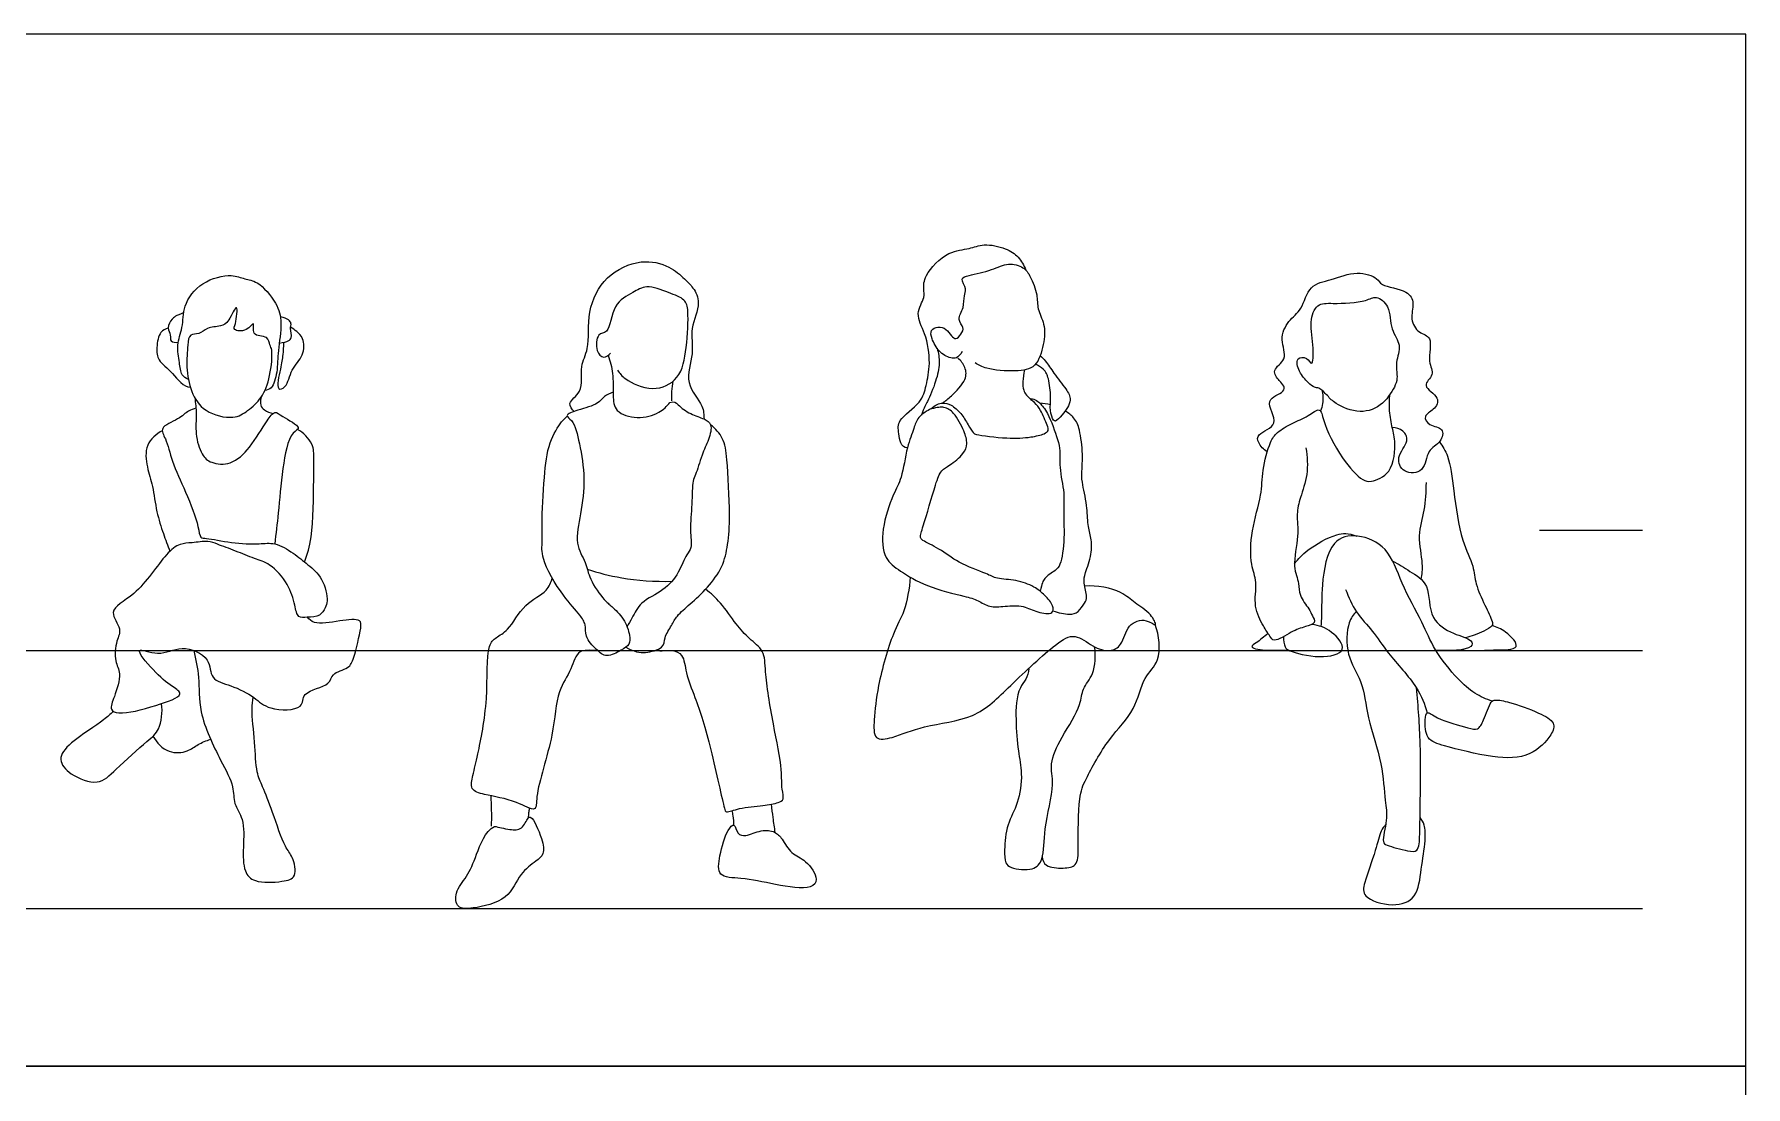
# Model space of a CAD drawing. Header units: millimetres. Extents: x 11.2 to 50.9, y -0.3 to 14.1.
# Drawn here: x 21.341 to 23.87, y 5.799 to 7.354 of the extents above; entities that cross this region are included whole.
import ezdxf

# ---------------------------------------------------------------- set-up
doc = ezdxf.new("R2010")
doc.units = ezdxf.units.MM
for name, color, linetype, true_color in [('AG-DIAGRAM', 7, 'Continuous', 0xfecc66), ('AG-GUIDE', 7, 'Continuous', 0xcccccc), ('AG-PEOPLE', 7, 'Continuous', 0x66ccff), ('X-VPRT', 6, 'Continuous', 0xff00ff)]:
    doc.layers.add(name, color=color, linetype=linetype, true_color=true_color)

msp = doc.modelspace()

# ---------------------------------------------------------------- linework, layer by layer
at = {"layer": 'AG-DIAGRAM'}
msp.add_line((18.0044, 6.0628), (23.7176, 6.0628), dxfattribs=at)
at = {"layer": 'AG-GUIDE'}
for p, q in [((23.5652, 6.6216), (23.7176, 6.6216)), ((18.0044, 6.4438), (23.7176, 6.4438))]:
    msp.add_line(p, q, dxfattribs=at)
at = {"layer": 'AG-PEOPLE'}
msp.add_line((22.2071, 6.4438), (22.2237, 6.4438), dxfattribs=at)
for points, knots in [([(22.6313, 6.7433), (22.6212, 6.7432), (22.6181, 6.7659), (22.6159, 6.785), (22.6525, 6.809), (22.659, 6.8354), (22.6659, 6.8681), (22.6595, 6.9118), (22.6414, 6.9401), (22.6575, 6.9648), (22.6547, 6.9777), (22.6558, 6.9998), (22.6908, 7.0348), (22.7223, 7.036), (22.744, 7.0455), (22.7767, 7.0386), (22.7957, 7.0259), (22.8036, 7.0126), (22.806, 7.0057)], [1.782789, 1.782789, 1.782789, 1.782789, 2.060817, 2.315756, 2.67512, 2.972307, 3.302669, 3.684779, 4.007116, 4.295521, 4.496897, 4.755719, 5.14877, 5.467429, 5.742536, 6.066651, 6.341212, 6.610371, 6.610371, 6.610371, 6.610371]), ([(22.1386, 6.7967), (22.1356, 6.8), (22.1267, 6.8102), (22.1536, 6.8251), (22.1462, 6.8648), (22.1624, 6.8893), (22.1567, 6.9457), (22.183, 6.9982), (22.2362, 7.0232), (22.2793, 7.013), (22.3015, 6.993), (22.315, 6.9799), (22.3273, 6.9562), (22.3084, 6.919), (22.3174, 6.8822), (22.2996, 6.8388), (22.3309, 6.806), (22.3302, 6.792), (22.3306, 6.7857)], [0, 0, 0, 0, 0.208964, 0.483903, 0.828492, 1.132685, 1.552717, 1.984185, 2.408001, 2.778884, 3.084946, 3.332125, 3.609684, 3.965275, 4.31599, 4.690234, 5.051446, 5.302056, 5.302056, 5.302056, 5.302056]), ([(22.7122, 6.8854), (22.7064, 6.8748), (22.6939, 6.8743), (22.6772, 6.8844), (22.6669, 6.9032), (22.6645, 6.9173), (22.6765, 6.9228), (22.6891, 6.9192), (22.6957, 6.9088), (22.703, 6.902), (22.7109, 6.9112), (22.7158, 6.921), (22.7035, 6.9329), (22.7159, 6.9499), (22.7137, 6.9678), (22.72, 6.9772), (22.7079, 6.994), (22.724, 6.9982), (22.7565, 7.005), (22.7791, 7.0171), (22.8035, 7.0108), (22.8133, 6.9961), (22.8243, 6.9692), (22.8222, 6.9482), (22.8352, 6.9256), (22.8332, 6.8961), (22.8226, 6.8603), (22.7908, 6.855), (22.7479, 6.8587), (22.7369, 6.8653), (22.7315, 6.8684)], [0, 0, 0, 0, 0.215962, 0.47128, 0.73908, 0.939604, 1.127512, 1.329969, 1.534138, 1.693956, 1.87657, 2.059026, 2.268802, 2.517291, 2.757711, 2.943432, 3.16855, 3.362561, 3.702188, 3.997286, 4.266797, 4.507225, 4.814139, 5.077507, 5.360641, 5.67661, 6.010288, 6.323814, 6.699849, 6.949326, 6.949326, 6.949326, 6.949326]), ([(21.5686, 6.844), (21.5652, 6.8456), (21.5572, 6.8502), (21.5557, 6.87), (21.5502, 6.8952), (21.5614, 6.921), (21.5601, 6.9538), (21.5865, 6.9898), (21.6317, 7.001), (21.6515, 6.9918), (21.6724, 6.9898), (21.7, 6.957), (21.708, 6.928), (21.7005, 6.8864), (21.7007, 6.8568), (21.6934, 6.83), (21.685, 6.8286), (21.6817, 6.8278)], [0, 0, 0, 0, 0.194852, 0.441687, 0.731925, 1.029259, 1.351526, 1.723758, 2.101817, 2.360694, 2.614112, 2.976504, 3.293519, 3.659086, 3.98245, 4.266098, 4.447669, 4.447669, 4.447669, 4.447669]), ([(22.2026, 6.8579), (22.2061, 6.8531), (22.2135, 6.8432), (22.2551, 6.8239), (22.2968, 6.8439), (22.3052, 6.8906), (22.3083, 6.9433), (22.3034, 6.9634), (22.2777, 6.9721), (22.2456, 6.9852), (22.2253, 6.9716), (22.1945, 6.9567), (22.1916, 6.9109), (22.1718, 6.9135), (22.1699, 6.8857), (22.1818, 6.8737), (22.1899, 6.88), (22.1925, 6.8829)], [0, 0, 0, 0, 0.241246, 0.613203, 0.97344, 1.362997, 1.780735, 2.020946, 2.309778, 2.639423, 2.911113, 3.239187, 3.594201, 3.798021, 4.072576, 4.282582, 4.479504, 4.479504, 4.479504, 4.479504]), ([(23.163, 6.7374), (23.1574, 6.7401), (23.1489, 6.7499), (23.1471, 6.7652), (23.1854, 6.7759), (23.1545, 6.8155), (23.1888, 6.824), (23.1881, 6.8353), (23.1806, 6.8418), (23.1677, 6.8589), (23.1951, 6.8733), (23.1801, 6.9033), (23.1935, 6.9314), (23.2153, 6.9467), (23.2238, 6.9848), (23.2586, 6.9904), (23.2937, 7.0055), (23.3264, 6.995), (23.3305, 6.9814), (23.3708, 6.9772), (23.3812, 6.9566), (23.3731, 6.9331), (23.3857, 6.912), (23.4092, 6.9078), (23.398, 6.87), (23.4123, 6.8515), (23.3881, 6.8339), (23.4205, 6.8185), (23.4099, 6.7984), (23.3922, 6.791), (23.4021, 6.7742), (23.4253, 6.774), (23.4202, 6.7493), (23.3978, 6.7409), (23.3971, 6.706), (23.3629, 6.7043), (23.3521, 6.7299), (23.3737, 6.7524), (23.3645, 6.7697), (23.3531, 6.7731), (23.3476, 6.7732)], [0, 0, 0, 0, 0.263034, 0.47305, 0.795839, 1.143606, 1.446334, 1.617787, 1.815144, 2.061781, 2.349655, 2.675185, 3.002459, 3.317296, 3.674363, 4.020012, 4.404751, 4.739036, 4.952883, 5.322844, 5.595121, 5.890578, 6.176804, 6.437049, 6.789246, 7.06441, 7.326657, 7.630151, 7.885701, 8.131118, 8.357281, 8.623006, 8.877295, 9.166298, 9.493398, 9.799053, 10.083059, 10.404056, 10.644281, 10.893323, 10.893323, 10.893323, 10.893323]), ([(23.2283, 6.868), (23.2267, 6.8678), (23.2219, 6.8777), (23.2041, 6.8771), (23.2093, 6.854), (23.2227, 6.8399), (23.2324, 6.8313), (23.2399, 6.8327), (23.2527, 6.8194), (23.2635, 6.8071), (23.3009, 6.7917), (23.335, 6.8055), (23.3531, 6.8353), (23.3556, 6.8483), (23.3516, 6.8699), (23.3627, 6.8955), (23.3435, 6.9176), (23.3457, 6.952), (23.3238, 6.9692), (23.3082, 6.9579), (23.2606, 6.9557), (23.2354, 6.9577), (23.2244, 6.9268), (23.2322, 6.8945), (23.2306, 6.8684), (23.2283, 6.868)], [0, 0, 0, 0, 0.196543, 0.410273, 0.672598, 0.954581, 1.163532, 1.318846, 1.568598, 1.82502, 2.199011, 2.563696, 2.91401, 3.133657, 3.413363, 3.722391, 4.036934, 4.390393, 4.673785, 4.926795, 5.350033, 5.642796, 5.956843, 6.338127, 6.627205, 6.627205, 6.627205, 6.627205]), ([(21.5618, 6.9428), (21.5499, 6.9381), (21.5439, 6.9339), (21.5365, 6.9202), (21.5433, 6.9104), (21.5405, 6.8991), (21.5501, 6.8984), (21.5536, 6.899)], [0, 0, 0, 0, 0.222522, 0.47557, 0.700507, 0.902836, 1.123649, 1.123649, 1.123649, 1.123649]), ([(21.6562, 6.7981), (21.6497, 6.7932), (21.635, 6.7842), (21.5911, 6.7946), (21.5715, 6.8257), (21.5649, 6.8618), (21.5676, 6.893), (21.5693, 6.9125), (21.5854, 6.9096), (21.5959, 6.9217), (21.617, 6.9219), (21.6285, 6.9287), (21.643, 6.9632), (21.6391, 6.9255), (21.6335, 6.9166), (21.6548, 6.9133), (21.6684, 6.9341), (21.66, 6.9062), (21.6872, 6.9099), (21.6885, 6.8942), (21.6937, 6.8874), (21.69, 6.8478), (21.6786, 6.8171), (21.6633, 6.8034), (21.6562, 6.7981)], [0, 0, 0, 0, 0.280986, 0.646375, 0.985822, 1.332092, 1.659157, 1.88291, 2.08222, 2.304298, 2.555695, 2.779608, 3.04358, 3.320366, 3.489202, 3.723844, 3.938497, 4.153063, 4.405172, 4.603161, 4.7676, 5.118036, 5.455278, 5.757063, 5.757063, 5.757063, 5.757063]), ([(21.703, 6.8978), (21.7158, 6.8997), (21.7236, 6.9046), (21.7179, 6.9195), (21.7223, 6.9268), (21.716, 6.934), (21.7047, 6.9364)], [0, 0, 0, 0, 0.273738, 0.581001, 0.809967, 1.091616, 1.091616, 1.091616, 1.091616]), ([(21.5389, 6.9199), (21.5349, 6.9186), (21.5254, 6.9153), (21.5211, 6.8909), (21.5229, 6.8707), (21.5458, 6.8559), (21.5611, 6.8323), (21.5715, 6.8327)], [0, 0, 0, 0, 0.224867, 0.526555, 0.79983, 1.134031, 1.481347, 1.481347, 1.481347, 1.481347]), ([(21.7092, 6.8977), (21.7091, 6.8921), (21.7084, 6.8799), (21.7054, 6.8616), (21.6967, 6.826), (21.7154, 6.8328), (21.7194, 6.8601), (21.7402, 6.8779), (21.7398, 6.9052), (21.7289, 6.9146), (21.723, 6.9195), (21.7197, 6.9214)], [0, 0, 0, 0, 0.235682, 0.502392, 0.809502, 0.986993, 1.282151, 1.579972, 1.859624, 2.069594, 2.261376, 2.261376, 2.261376, 2.261376]), ([(22.189, 6.8797), (22.192, 6.871), (22.1971, 6.8533), (22.1956, 6.8214), (22.1982, 6.7948), (22.2325, 6.7846), (22.2648, 6.7935), (22.2757, 6.8044), (22.2802, 6.8101)], [0, 0, 0, 0, 0.300417, 0.624942, 0.901522, 1.221836, 1.55004, 1.817517, 1.817517, 1.817517, 1.817517]), ([(22.675, 6.8901), (22.6771, 6.883), (22.6797, 6.8677), (22.6738, 6.8416), (22.6611, 6.811), (22.6558, 6.8034), (22.6519, 6.7915)], [0, 0, 0, 0, 0.281504, 0.595425, 0.934316, 1.171914, 1.171914, 1.171914, 1.171914]), ([(22.6828, 6.8092), (22.6876, 6.8124), (22.6963, 6.8191), (22.7192, 6.8428), (22.7177, 6.862), (22.7102, 6.872), (22.7056, 6.8756)], [0, 0, 0, 0, 0.234701, 0.548922, 0.785043, 1.019967, 1.019967, 1.019967, 1.019967]), ([(22.8041, 6.8579), (22.8026, 6.8524), (22.8016, 6.8409), (22.8013, 6.8277), (22.8087, 6.8183), (22.8131, 6.815)], [0, 0, 0, 0, 0.2337329, 0.436725, 0.6657992, 0.6657992, 0.6657992, 0.6657992]), ([(22.8274, 6.879), (22.8298, 6.8771), (22.8379, 6.8688), (22.8469, 6.8532), (22.8655, 6.8307), (22.8755, 6.8137), (22.8612, 6.7919), (22.8523, 6.7834), (22.8499, 6.7827), (22.8487, 6.7824), (22.8461, 6.7837), (22.841, 6.7998), (22.8441, 6.8174), (22.84, 6.8455), (22.8356, 6.858), (22.824, 6.8643), (22.8205, 6.8668)], [1.710033, 1.710033, 1.710033, 1.710033, 1.844156, 2.109721, 2.414194, 2.650868, 2.93085, 3.138324, 3.138324, 3.138324, 3.237925, 3.456743, 3.705584, 4.000564, 4.22715, 4.374936, 4.374936, 4.374936, 4.374936]), ([(22.2832, 6.8125), (22.2829, 6.8171), (22.2827, 6.8263), (22.2841, 6.8366), (22.2852, 6.8416)], [0, 0, 0, 0, 0.2126386, 0.4377046, 0.4377046, 0.4377046, 0.4377046]), ([(21.5781, 6.8169), (21.5791, 6.809), (21.5812, 6.7929), (21.578, 6.7639), (21.5872, 6.7331), (21.602, 6.7193), (21.6334, 6.7173), (21.6605, 6.7429), (21.6833, 6.7811), (21.6963, 6.7991), (21.707, 6.7888), (21.7388, 6.7729), (21.7171, 6.7654), (21.7068, 6.7097), (21.7018, 6.6475), (21.698, 6.6164), (21.6963, 6.6011)], [0, 0, 0, 0, 0.279256, 0.590274, 0.909038, 1.1567, 1.456364, 1.802326, 2.194199, 2.42996, 2.636221, 2.939448, 3.132993, 3.554829, 4.02023, 4.408928, 4.408928, 4.408928, 4.408928]), ([(21.6772, 6.8196), (21.6751, 6.8155), (21.6739, 6.8054), (21.6807, 6.7985), (21.6892, 6.7944), (21.6937, 6.7938)], [0, 0, 0, 0, 0.211175, 0.3828203, 0.5949025, 0.5949025, 0.5949025, 0.5949025]), ([(22.1962, 6.8253), (22.1918, 6.8237), (22.1824, 6.8198), (22.1739, 6.8067), (22.1462, 6.7996), (22.1231, 6.7913), (22.1387, 6.7832), (22.1474, 6.7471), (22.1557, 6.6976), (22.1491, 6.6468), (22.1387, 6.6022), (22.1567, 6.5742), (22.1605, 6.5489), (22.1826, 6.5184), (22.1941, 6.509), (22.213, 6.4913), (22.2215, 6.4672), (22.2215, 6.4519), (22.208, 6.4442), (22.1865, 6.432), (22.1714, 6.4452), (22.1536, 6.4636), (22.1567, 6.4822), (22.1465, 6.4975), (22.1212, 6.5243), (22.0891, 6.5779), (22.092, 6.6051), (22.0904, 6.6319), (22.0944, 6.7004), (22.0994, 6.7489), (22.1184, 6.7808), (22.1257, 6.7873), (22.1286, 6.7897)], [0, 0, 0, 0, 0.215438, 0.433771, 0.749633, 0.991126, 1.170654, 1.514366, 1.927035, 2.340903, 2.720244, 3.035122, 3.328995, 3.67119, 3.897086, 4.182942, 4.473554, 4.680616, 4.8997, 5.170317, 5.41304, 5.697311, 5.931593, 6.163047, 6.516534, 6.96688, 7.255055, 7.547477, 8.021012, 8.434822, 8.773987, 8.954707, 8.954707, 8.954707, 8.954707]), ([(22.2802, 6.8101), (22.2868, 6.8128), (22.2926, 6.8051), (22.3105, 6.7924), (22.3304, 6.7867), (22.3438, 6.7782), (22.3375, 6.7536), (22.3271, 6.7337), (22.3189, 6.7031), (22.3128, 6.6943), (22.3135, 6.658), (22.3089, 6.6234), (22.3138, 6.595), (22.3038, 6.5854), (22.2934, 6.5574), (22.2719, 6.5315), (22.2363, 6.5167), (22.2261, 6.4945), (22.2191, 6.4832), (22.2168, 6.479)], [0, 0, 0, 0, 0.184822, 0.466203, 0.73734, 0.94966, 1.2242, 1.520767, 1.84273, 2.03468, 2.377785, 2.743236, 3.04209, 3.248883, 3.563653, 3.908524, 4.266184, 4.569523, 4.742396, 4.742396, 4.742396, 4.742396]), ([(22.6659, 6.8006), (22.6729, 6.8067), (22.6833, 6.8109), (22.6964, 6.8069), (22.711, 6.7943), (22.7202, 6.778), (22.7283, 6.7649), (22.7336, 6.7622), (22.7802, 6.756), (22.8115, 6.7582), (22.8329, 6.7627), (22.8404, 6.7684), (22.8376, 6.7771), (22.8283, 6.7992), (22.821, 6.8089), (22.8091, 6.8174), (22.8214, 6.8139), (22.8274, 6.8088), (22.84, 6.7943), (22.8533, 6.7554), (22.8572, 6.7389), (22.8549, 6.7137), (22.864, 6.6762), (22.8611, 6.6522), (22.8641, 6.6111), (22.8586, 6.5708), (22.8502, 6.5618), (22.8321, 6.551), (22.8301, 6.5428), (22.8272, 6.5313)], [0, 0, 0, 0, 0.215711, 0.428412, 0.680095, 0.94042, 1.158769, 1.295277, 1.685939, 2.033521, 2.298223, 2.455568, 2.618998, 2.904379, 3.126294, 3.296409, 3.453762, 3.624226, 3.876976, 4.250622, 4.492679, 4.780707, 5.139849, 5.427856, 5.807499, 6.172509, 6.372746, 6.629204, 6.839459, 6.839459, 6.839459, 6.839459]), ([(23.2199, 6.7431), (23.2222, 6.7302), (23.2239, 6.7038), (23.2117, 6.6702), (23.2054, 6.6446), (23.2106, 6.6127), (23.1989, 6.5687), (23.211, 6.5436), (23.2089, 6.5249), (23.2249, 6.5056), (23.2292, 6.4959), (23.2357, 6.4832), (23.2174, 6.4787), (23.1994, 6.4725), (23.1732, 6.4546), (23.1661, 6.4658), (23.1566, 6.4807), (23.1416, 6.5087), (23.1491, 6.5451), (23.1373, 6.571), (23.1386, 6.6216), (23.1553, 6.6727), (23.1549, 6.7087), (23.1661, 6.7514), (23.1769, 6.7665), (23.2002, 6.78), (23.2221, 6.7886), (23.2423, 6.8048), (23.2454, 6.7792), (23.2708, 6.7279), (23.3023, 6.6947), (23.3168, 6.6922), (23.3495, 6.7047), (23.3535, 6.7536), (23.3466, 6.7746), (23.3428, 6.801), (23.3434, 6.8149), (23.3442, 6.8218)], [0, 0, 0, 0, 0.384594, 0.748204, 1.056844, 1.404251, 1.813893, 2.127043, 2.386135, 2.682146, 2.893199, 3.088886, 3.320241, 3.610769, 3.931934, 4.117463, 4.376816, 4.718722, 5.081683, 5.402568, 5.833943, 6.283396, 6.658354, 7.05592, 7.317569, 7.626432, 7.940833, 8.203063, 8.454986, 8.935958, 9.342469, 9.562457, 9.896321, 10.306467, 10.60289, 10.911732, 11.193044, 11.193044, 11.193044, 11.193044]), ([(23.2435, 6.8283), (23.2454, 6.8224), (23.2457, 6.8109), (23.2431, 6.8007), (23.2417, 6.7976)], [0, 0, 0, 0, 0.2633855, 0.4263906, 0.4263906, 0.4263906, 0.4263906]), ([(21.5798, 6.8015), (21.5761, 6.8005), (21.5677, 6.7982), (21.5546, 6.7846), (21.5244, 6.7737), (21.5368, 6.7552), (21.544, 6.7211), (21.5649, 6.6793), (21.5838, 6.6297), (21.5852, 6.6091), (21.597, 6.61), (21.6333, 6.6019), (21.6725, 6.6005), (21.6965, 6.6041), (21.7243, 6.5878), (21.7453, 6.5703), (21.7681, 6.552), (21.7758, 6.5168), (21.7708, 6.5074), (21.7637, 6.4931), (21.7447, 6.4935), (21.7295, 6.491), (21.7259, 6.5127), (21.7172, 6.5423), (21.6901, 6.5723), (21.6661, 6.5793), (21.6389, 6.5907), (21.6119, 6.6004), (21.5977, 6.6064), (21.5738, 6.6024), (21.5554, 6.6022), (21.5328, 6.5855), (21.4943, 6.5249), (21.4466, 6.5041), (21.4718, 6.4755), (21.4612, 6.4583), (21.4589, 6.4275), (21.4705, 6.4101), (21.46, 6.3763), (21.4513, 6.3561), (21.4685, 6.3479), (21.5178, 6.3611), (21.5659, 6.3777), (21.542, 6.3919), (21.5186, 6.4113), (21.4837, 6.4534), (21.5275, 6.433), (21.5571, 6.454), (21.6029, 6.4342), (21.5994, 6.3998), (21.6328, 6.3927), (21.667, 6.3753), (21.6859, 6.3548), (21.7414, 6.355), (21.7342, 6.3838), (21.7799, 6.3911), (21.7791, 6.4107), (21.8068, 6.417), (21.8135, 6.433), (21.8239, 6.4756), (21.8243, 6.4916), (21.7913, 6.4876), (21.7545, 6.4812), (21.7475, 6.4899), (21.7444, 6.493)], [0, 0, 0, 0, 0.195325, 0.450489, 0.744719, 0.971281, 1.308794, 1.711414, 2.133512, 2.364371, 2.531352, 2.881826, 3.246829, 3.523291, 3.838612, 4.140939, 4.451462, 4.780455, 4.965238, 5.177371, 5.42162, 5.623582, 5.864771, 6.191152, 6.547185, 6.831149, 7.144189, 7.449186, 7.672545, 7.948161, 8.188432, 8.47942, 8.974273, 9.34221, 9.631937, 9.879332, 10.187806, 10.443974, 10.780873, 11.030397, 11.23219, 11.66024, 12.018947, 12.243417, 12.598118, 12.933845, 13.230626, 13.578458, 13.943328, 14.240072, 14.550227, 14.903938, 15.214617, 15.592524, 15.838615, 16.189391, 16.411286, 16.687741, 16.928677, 17.310504, 17.500557, 17.808808, 18.15943, 18.367417, 18.367417, 18.367417, 18.367417]), ([(22.6659, 6.8006), (22.6761, 6.8028), (22.6861, 6.8044), (22.7014, 6.7949), (22.7151, 6.7685), (22.7206, 6.7495), (22.7146, 6.7333), (22.6943, 6.7173), (22.6801, 6.71), (22.6721, 6.6875), (22.6555, 6.6296), (22.6491, 6.611), (22.6543, 6.6053), (22.6804, 6.5937), (22.7055, 6.5724), (22.7473, 6.5582), (22.7634, 6.5489), (22.7919, 6.5487), (22.8184, 6.5387), (22.8342, 6.5259), (22.8469, 6.5112), (22.8473, 6.4962), (22.8217, 6.4999), (22.8032, 6.5107), (22.7755, 6.5096), (22.7526, 6.5064), (22.7352, 6.5187), (22.714, 6.5241), (22.6592, 6.5374), (22.6219, 6.56), (22.5949, 6.5791), (22.5922, 6.6239), (22.6092, 6.6738), (22.6237, 6.6984), (22.6296, 6.7434), (22.6409, 6.7712), (22.6454, 6.7885), (22.661, 6.7984), (22.6659, 6.8006)], [0, 0, 0, 0, 0.199349, 0.435158, 0.747461, 0.997861, 1.2264, 1.514331, 1.734125, 2.008857, 2.462154, 2.70184, 2.837833, 3.13321, 3.476383, 3.849584, 4.096449, 4.395119, 4.699065, 4.958346, 5.208846, 5.387554, 5.647506, 5.921622, 6.21847, 6.490523, 6.740196, 7.007761, 7.436357, 7.820377, 8.131496, 8.50136, 8.914759, 9.224211, 9.605455, 9.918969, 10.158748, 10.426893, 10.426893, 10.426893, 10.426893]), ([(22.8462, 6.5021), (22.8543, 6.4996), (22.8715, 6.4957), (22.8838, 6.4998), (22.8933, 6.5137), (22.8976, 6.523), (22.8906, 6.5438), (22.8939, 6.5589), (22.9043, 6.5859), (22.9032, 6.6098), (22.8968, 6.6299), (22.8976, 6.6579), (22.8887, 6.6921), (22.8888, 6.7089), (22.8909, 6.7341), (22.8863, 6.7694), (22.8798, 6.7863), (22.8691, 6.7945), (22.8643, 6.7974)], [7.442877, 7.442877, 7.442877, 7.442877, 7.68654, 7.894775, 8.117152, 8.295872, 8.548379, 8.773284, 9.073077, 9.348284, 9.602125, 9.90335, 10.235796, 10.465226, 10.747419, 11.083755, 11.337978, 11.512606, 11.512606, 11.512606, 11.512606]), ([(21.53, 6.7684), (21.5211, 6.7636), (21.5034, 6.7487), (21.5069, 6.7138), (21.5167, 6.6865), (21.5209, 6.6484), (21.5315, 6.6167), (21.5378, 6.599), (21.5413, 6.5904)], [0, 0, 0, 0, 0.316666, 0.640353, 0.952671, 1.305489, 1.637969, 1.939619, 1.939619, 1.939619, 1.939619]), ([(21.7404, 6.5743), (21.7444, 6.5866), (21.7528, 6.6098), (21.7538, 6.695), (21.7542, 6.726), (21.7541, 6.7498), (21.7386, 6.7655), (21.7298, 6.7704)], [0, 0, 0, 0, 0.356124, 0.879371, 1.204675, 1.469803, 1.785107, 1.785107, 1.785107, 1.785107]), ([(22.215, 6.4485), (22.228, 6.4419), (22.2418, 6.4387), (22.2727, 6.4469), (22.2711, 6.4632), (22.283, 6.4807), (22.2903, 6.4957), (22.3109, 6.5129), (22.3365, 6.5365), (22.3587, 6.5665), (22.3666, 6.6016), (22.3694, 6.6444), (22.3652, 6.7247), (22.3608, 6.757), (22.3473, 6.7717), (22.3403, 6.777)], [5.168833, 5.168833, 5.168833, 5.168833, 5.436261, 5.694558, 5.927386, 6.197062, 6.436673, 6.735978, 7.087474, 7.444764, 7.788011, 8.181981, 8.710753, 9.046577, 9.348859, 9.348859, 9.348859, 9.348859]), ([(23.4173, 6.7518), (23.422, 6.7452), (23.4323, 6.7304), (23.4386, 6.6782), (23.4482, 6.6073), (23.4685, 6.5696), (23.4699, 6.5416), (23.484, 6.512), (23.4958, 6.4878), (23.4965, 6.4794), (23.482, 6.4718), (23.4706, 6.4668), (23.4603, 6.4637), (23.4557, 6.4627)], [0, 0, 0, 0, 0.302987, 0.744754, 1.271127, 1.665789, 1.981439, 2.337719, 2.652277, 2.808635, 3.04177, 3.281254, 3.469591, 3.469591, 3.469591, 3.469591]), ([(23.3906, 6.5486), (23.3915, 6.5564), (23.3941, 6.5723), (23.3841, 6.614), (23.3968, 6.6507), (23.3977, 6.6782), (23.398, 6.6917)], [0, 0, 0, 0, 0.297853, 0.690054, 1.072308, 1.463299, 1.463299, 1.463299, 1.463299]), ([(23.2031, 6.5719), (23.209, 6.5792), (23.2211, 6.593), (23.2638, 6.6173), (23.2821, 6.6173), (23.2955, 6.6128)], [0, 0, 0, 0, 0.38258, 0.884265, 1.219386, 1.219386, 1.219386, 1.219386]), ([(23.4956, 6.369), (23.4866, 6.3718), (23.4684, 6.3799), (23.4434, 6.4017), (23.4087, 6.4447), (23.3925, 6.486), (23.3603, 6.5419), (23.3436, 6.5966), (23.2974, 6.617), (23.2542, 6.6083), (23.2424, 6.541), (23.2437, 6.4973), (23.2425, 6.4848), (23.2421, 6.4791)], [0, 0, 0, 0, 0.325788, 0.679865, 1.12935, 1.543127, 2.034572, 2.492251, 2.904268, 3.271679, 3.759979, 4.169698, 4.423523, 4.423523, 4.423523, 4.423523]), ([(22.158, 6.5638), (22.1747, 6.5584), (22.2086, 6.5493), (22.2584, 6.5452), (22.2831, 6.546)], [0, 0, 0, 0, 0.4148318, 0.9088084, 0.9088084, 0.9088084, 0.9088084]), ([(22.6352, 6.5523), (22.6342, 6.5355), (22.6278, 6.5003), (22.6083, 6.4694), (22.5865, 6.3915), (22.5823, 6.3452), (22.5803, 6.3099), (22.6124, 6.3148), (22.6564, 6.3348), (22.7325, 6.3407), (22.7822, 6.3914), (22.8466, 6.4515), (22.8785, 6.4709), (22.9043, 6.4487), (22.9295, 6.4408), (22.9497, 6.4512), (22.9549, 6.4828), (22.9828, 6.4927), (23.0022, 6.476), (22.9903, 6.5005), (22.9663, 6.5132), (22.9481, 6.5327), (22.911, 6.5404), (22.893, 6.5388)], [0, 0, 0, 0, 0.40125, 0.748407, 1.24963, 1.652474, 1.939689, 2.210312, 2.610616, 3.090832, 3.568808, 4.101137, 4.417077, 4.725104, 5.009385, 5.255172, 5.56096, 5.847792, 6.063554, 6.288341, 6.590455, 6.879392, 7.294112, 7.294112, 7.294112, 7.294112]), ([(23.3483, 6.5757), (23.3572, 6.5715), (23.3731, 6.5604), (23.4054, 6.5423), (23.3992, 6.4912), (23.4383, 6.4668), (23.4652, 6.4613), (23.4677, 6.4442), (23.4313, 6.4429), (23.4122, 6.4439)], [0, 0, 0, 0, 0.33252, 0.685422, 1.092461, 1.418062, 1.729393, 1.907432, 2.322061, 2.322061, 2.322061, 2.322061]), ([(22.1734, 6.4438), (22.1611, 6.4438), (22.1425, 6.4465), (22.1354, 6.4146), (22.1119, 6.3826), (22.1099, 6.3164), (22.0808, 6.235), (22.0843, 6.2026), (22.0516, 6.2233), (22.0081, 6.2299), (21.9838, 6.2375), (21.9899, 6.2632), (21.9963, 6.2895), (22.0128, 6.3695), (22.0081, 6.4492), (22.0232, 6.4636), (22.0433, 6.4734), (22.0633, 6.5138), (22.0997, 6.5296), (22.1042, 6.5442), (22.1064, 6.5504)], [0, 0, 0, 0, 0.261201, 0.586332, 0.941833, 1.413566, 2.003624, 2.257965, 2.561166, 2.96086, 3.217982, 3.477683, 3.856341, 4.390868, 4.891722, 5.126902, 5.386862, 5.767419, 6.118833, 6.374163, 6.374163, 6.374163, 6.374163]), ([(22.2592, 6.444), (22.2634, 6.4433), (22.2728, 6.4435), (22.2842, 6.4446), (22.3008, 6.4388), (22.3037, 6.4077), (22.3191, 6.372), (22.341, 6.3022), (22.3594, 6.2132), (22.3632, 6.2034), (22.3846, 6.2123), (22.4168, 6.214), (22.4395, 6.2184), (22.4498, 6.2236), (22.4446, 6.2405), (22.4467, 6.2698), (22.4323, 6.3352), (22.4203, 6.41), (22.421, 6.4433), (22.3965, 6.4615), (22.3776, 6.4824), (22.3558, 6.5151), (22.3407, 6.528), (22.3329, 6.5343)], [0.060237, 0.060237, 0.060237, 0.060237, 0.235375, 0.440071, 0.664973, 0.945824, 1.296705, 1.811164, 2.350272, 2.493437, 2.745818, 3.084188, 3.360023, 3.528483, 3.745306, 4.052654, 4.527647, 5.033101, 5.348827, 5.645791, 5.955199, 6.311122, 6.624795, 6.624795, 6.624795, 6.624795]), ([(23.2787, 6.534), (23.2828, 6.5224), (23.2931, 6.4996), (23.3199, 6.4724), (23.3406, 6.439), (23.3865, 6.3907), (23.3952, 6.3646), (23.3994, 6.3517)], [0, 0, 0, 0, 0.372552, 0.743737, 1.133608, 1.62808, 2.020402, 2.020402, 2.020402, 2.020402]), ([(23.2945, 6.5015), (23.2902, 6.4964), (23.2809, 6.4857), (23.2782, 6.4349), (23.3053, 6.3991), (23.3101, 6.343), (23.3337, 6.2786), (23.3363, 6.2227), (23.3416, 6.1953), (23.3315, 6.1607), (23.3401, 6.1553), (23.3697, 6.1477), (23.3873, 6.1453), (23.3884, 6.176), (23.3891, 6.2242), (23.3901, 6.3074), (23.3861, 6.3611), (23.3833, 6.3886)], [0, 0, 0, 0, 0.27279, 0.690182, 1.097292, 1.550492, 2.065143, 2.51683, 2.85099, 3.195367, 3.366819, 3.709562, 3.93665, 4.235263, 4.670451, 5.229684, 5.787769, 5.787769, 5.787769, 5.787769]), ([(22.8305, 6.1388), (22.8309, 6.1344), (22.8334, 6.1238), (22.8631, 6.1213), (22.8834, 6.1256), (22.884, 6.1546), (22.883, 6.2266), (22.8945, 6.254), (22.9277, 6.3153), (22.9689, 6.3534), (22.9783, 6.405), (23.0072, 6.4272), (23.0036, 6.466), (22.9971, 6.482)], [0, 0, 0, 0, 0.204925, 0.438905, 0.671816, 0.958944, 1.435802, 1.757246, 2.216874, 2.645927, 3.036801, 3.361473, 3.766803, 3.766803, 3.766803, 3.766803]), ([(23.1867, 6.464), (23.1863, 6.4586), (23.1892, 6.4478), (23.195, 6.4425), (23.2387, 6.4307), (23.2853, 6.4411), (23.258, 6.4747), (23.2393, 6.4808), (23.2289, 6.4822)], [0, 0, 0, 0, 0.247543, 0.451586, 0.859063, 1.21545, 1.552575, 1.89756, 1.89756, 1.89756, 1.89756]), ([(23.4497, 6.445), (23.4612, 6.4425), (23.4957, 6.4454), (23.5423, 6.4441), (23.5177, 6.4716), (23.502, 6.4786), (23.495, 6.4804)], [0.376754, 0.376754, 0.376754, 0.376754, 0.806947, 1.183201, 1.53912, 1.793936, 1.793936, 1.793936, 1.793936]), ([(23.1642, 6.4688), (23.1583, 6.4644), (23.1485, 6.4555), (23.1365, 6.4493), (23.1521, 6.4437), (23.1705, 6.4442), (23.1907, 6.4442), (23.1945, 6.4441)], [0, 0, 0, 0, 0.289096, 0.467666, 0.654322, 1.016711, 1.096146, 1.096146, 1.096146, 1.096146]), ([(21.5767, 6.4438), (21.5795, 6.4306), (21.5859, 6.4032), (21.5821, 6.3518), (21.6151, 6.2827), (21.6366, 6.2444), (21.6346, 6.217), (21.652, 6.1946), (21.6496, 6.1538), (21.6493, 6.1175), (21.6664, 6.0998), (21.7062, 6.1017), (21.7305, 6.1079), (21.723, 6.1405), (21.71, 6.1537), (21.6933, 6.2054), (21.6788, 6.242), (21.6683, 6.2646), (21.6674, 6.308), (21.6612, 6.3564), (21.6635, 6.3689), (21.6644, 6.3748)], [0, 0, 0, 0, 0.364233, 0.773437, 1.27448, 1.652581, 1.936682, 2.228366, 2.594563, 2.934904, 3.195025, 3.553775, 3.812022, 4.105994, 4.361074, 4.778651, 5.14343, 5.420925, 5.800976, 6.200354, 6.443784, 6.443784, 6.443784, 6.443784]), ([(22.8105, 6.4174), (22.8104, 6.4043), (22.7921, 6.3886), (22.7908, 6.3412), (22.7942, 6.2957), (22.8017, 6.2621), (22.796, 6.2177), (22.7775, 6.1878), (22.7743, 6.1508), (22.7749, 6.1296), (22.7844, 6.1214), (22.8176, 6.1174), (22.8339, 6.1365), (22.8315, 6.1812), (22.8501, 6.2454), (22.8399, 6.2766), (22.8589, 6.3164), (22.8888, 6.3621), (22.8885, 6.3876), (22.9085, 6.4088), (22.9098, 6.4362), (22.9078, 6.4491)], [0, 0, 0, 0, 0.289334, 0.68631, 1.079355, 1.419072, 1.797182, 2.142412, 2.493614, 2.748229, 2.939083, 3.258686, 3.520781, 3.905534, 4.376919, 4.696467, 5.073277, 5.500502, 5.781139, 6.078724, 6.441647, 6.441647, 6.441647, 6.441647]), ([(21.4575, 6.3539), (21.4529, 6.3496), (21.4445, 6.3404), (21.3947, 6.3099), (21.3739, 6.283), (21.3943, 6.2589), (21.4362, 6.2428), (21.4616, 6.2687), (21.5072, 6.3099), (21.5272, 6.3253), (21.531, 6.3531), (21.5287, 6.3652)], [0, 0, 0, 0, 0.248579, 0.686646, 0.996319, 1.288515, 1.650224, 1.984056, 2.432248, 2.721413, 3.070614, 3.070614, 3.070614, 3.070614]), ([(23.3994, 6.3517), (23.3973, 6.3509), (23.3952, 6.3402), (23.3973, 6.3108), (23.4268, 6.3021), (23.4959, 6.2844), (23.5514, 6.2842), (23.5829, 6.3167), (23.5898, 6.3385), (23.5629, 6.3529), (23.523, 6.3676), (23.5006, 6.3715), (23.4922, 6.3684), (23.4835, 6.341), (23.4746, 6.3254), (23.4585, 6.3303), (23.4152, 6.3407), (23.4022, 6.3526), (23.3994, 6.3517)], [0, 0, 0, 0, 0.200466, 0.516974, 0.835784, 1.35803, 1.813525, 2.208142, 2.464702, 2.778968, 3.193232, 3.474792, 3.637872, 3.96426, 4.208509, 4.439274, 4.860256, 5.112027, 5.112027, 5.112027, 5.112027]), ([(21.5162, 6.3171), (21.5215, 6.3076), (21.5381, 6.2905), (21.5676, 6.2935), (21.5823, 6.3056), (21.5951, 6.3105), (21.6014, 6.3128)], [0, 0, 0, 0, 0.327241, 0.622394, 0.870305, 1.126859, 1.126859, 1.126859, 1.126859]), ([(22.0166, 6.1843), (22.0168, 6.1908), (22.017, 6.2039), (22.0164, 6.2207), (22.0159, 6.2291)], [0, 0, 0, 0, 0.253746, 0.5416065, 0.5416065, 0.5416065, 0.5416065]), ([(22.0211, 6.184), (22.0069, 6.1765), (21.9938, 6.1403), (21.9821, 6.1105), (21.9614, 6.088), (21.9648, 6.0616), (21.9911, 6.0627), (22.0427, 6.0738), (22.0567, 6.1144), (22.0815, 6.1318), (22.0954, 6.1432), (22.0921, 6.1655), (22.0766, 6.2), (22.0698, 6.1963), (22.0621, 6.1783), (22.0434, 6.1787), (22.0268, 6.183), (22.0211, 6.184)], [0, 0, 0, 0, 0.391898, 0.748026, 1.067743, 1.330786, 1.609108, 2.030905, 2.408351, 2.73061, 2.963889, 3.246978, 3.597134, 3.71625, 3.964593, 4.213258, 4.497127, 4.497127, 4.497127, 4.497127]), ([(22.0712, 6.1964), (22.0714, 6.1992), (22.0716, 6.2029), (22.0725, 6.2086), (22.0729, 6.2107)], [0, 0, 0, 0, 0.1654374, 0.2596568, 0.2596568, 0.2596568, 0.2596568]), ([(22.3748, 6.1856), (22.3747, 6.1902), (22.3743, 6.1967), (22.3728, 6.2046), (22.3723, 6.2072)], [0, 0, 0, 0, 0.2147407, 0.3189506, 0.3189506, 0.3189506, 0.3189506]), ([(22.4359, 6.1749), (22.4347, 6.1824), (22.4331, 6.1936), (22.4311, 6.2099), (22.4303, 6.2168)], [0, 0, 0, 0, 0.2724146, 0.4633695, 0.4633695, 0.4633695, 0.4633695]), ([(23.338, 6.1868), (23.3355, 6.1837), (23.3296, 6.1767), (23.3234, 6.1474), (23.3062, 6.1024), (23.3028, 6.0778), (23.3491, 6.0635), (23.3857, 6.0771), (23.39, 6.1217), (23.397, 6.1611), (23.3966, 6.1859), (23.3913, 6.1936), (23.3887, 6.1969)], [0, 0, 0, 0, 0.212477, 0.546933, 0.979792, 1.250766, 1.646345, 2.005535, 2.398535, 2.796584, 3.091906, 3.308865, 3.308865, 3.308865, 3.308865]), ([(22.3748, 6.1856), (22.3726, 6.1867), (22.3631, 6.1765), (22.3536, 6.1421), (22.3491, 6.1077), (22.3889, 6.1086), (22.4337, 6.098), (22.4876, 6.0893), (22.5009, 6.106), (22.482, 6.1353), (22.459, 6.1426), (22.4468, 6.1653), (22.4356, 6.1774), (22.4147, 6.1795), (22.3934, 6.1688), (22.3793, 6.1714), (22.3772, 6.1843), (22.3748, 6.1856)], [0, 0, 0, 0, 0.192184, 0.551783, 0.849911, 1.166162, 1.578887, 1.988991, 2.204483, 2.519407, 2.803003, 3.084385, 3.31086, 3.563429, 3.842892, 4.040797, 4.247679, 4.247679, 4.247679, 4.247679])]:
    msp.add_open_spline(points, degree=3, knots=knots, dxfattribs=at)
for points in [[(22.8424, 6.8066), (22.8373, 6.8078), (22.8322, 6.8086), (22.8269, 6.8089)], [(23.2727, 6.4437), (23.2758, 6.4437), (23.279, 6.4437), (23.282, 6.4438)]]:
    msp.add_open_spline(points, degree=3, dxfattribs=at)
at = {"layer": 'X-VPRT'}
for points in [[(17.852, 7.3539), (17.852, 5.8299), (23.87, 5.8299), (23.87, 7.3539)], [(17.852, 5.8299), (17.852, 4.3059), (23.87, 4.3059), (23.87, 5.8299)]]:
    msp.add_lwpolyline(points, close=True, dxfattribs=at)

doc.saveas('drawing.dxf')
